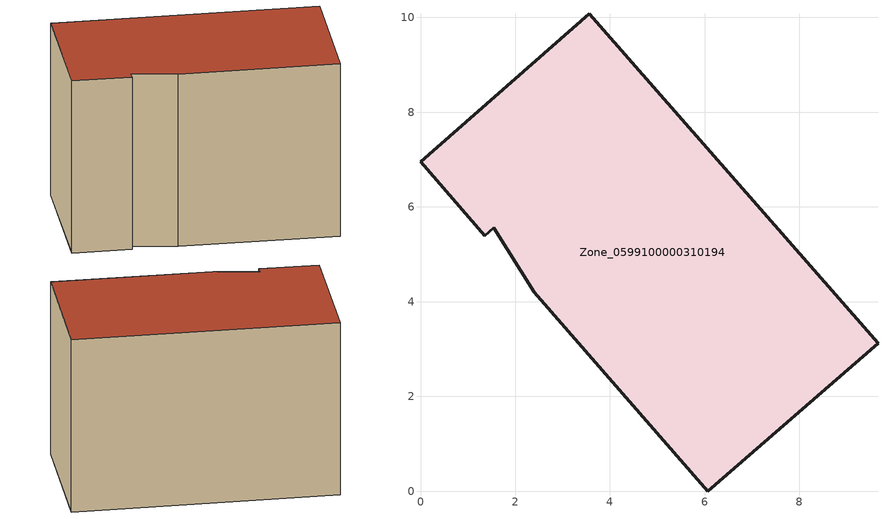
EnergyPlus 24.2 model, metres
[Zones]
Zone_0599100000310194
 floor ground (C_G): 6.06,0 2.4,4.2 1.54,5.56 1.36,5.39 0,6.95 3.56,10.08 9.66,3.12 z0
 wall outside (C_F): 6.06,0 9.66,3.12 3.56,10.08 0,6.95 1.36,5.39 1.54,5.56 2.4,4.2 6.06,0 z0:6.43
 roof outside (C_R): 2.4,4.2 6.06,0 9.66,3.12 3.56,10.08 0,6.95 1.36,5.39 1.54,5.56 z6.43
[BUILDING]
Pand.0599100000310194: North Axis=0; Terrain=City; Loads Convergence Tolerance Value=0.04; Temperature Convergence Tolerance Value=0.4; Solar Distribution=FullExterior; Maximum Number of Warmup Days=25; Minimum Number of Warmup Days=1
[Site:Location]
Rotterdam.The.Hague.AP_ZH_NLD Design_Conditions: Latitude=51.96; Longitude=4.45; Time Zone=1; Elevation=-4.5
[SITE:GROUNDTEMPERATURE:BUILDINGSURFACE]
18, 18, 18, 18, 18, 18, 18, 18, 18, 18, 18, 18
[MATERIAL] Thermal Absorptance=0.9; Solar Absorptance=0.7; Visible Absorptance=0.7
Name | Roughness | Thickness | Conductivity | Density | Specific Heat
G.TC.1946 | MediumSmooth | 0.15 | 1 | 540 | 1210
F.TC.1946 | Rough | 0.3 | 0.857143 | 1920 | 840
R.TC.1946 | MediumRough | 0.2 | 0.909091 | 1500 | 1000
[CONSTRUCTION]
C_G: G.TC.1946
C_F: F.TC.1946
C_R: R.TC.1946
[ZONE]
Zone_0599100000310194: Type=1; Multiplier=1; Ceiling Height=Autocalculate; Volume=Autocalculate; Floor Area=autocalculate; Part of Total Floor Area=Yes
[ZONEINFILTRATION:DESIGNFLOWRATE]
Infil_Zone_0599100000310194: Zone or ZoneList or Space or SpaceList=Zone_0599100000310194; Schedule=AlwaysOn; Design Flow Rate Calculation Method=Flow/Area; Flow Rate per Floor Area=0.003; Constant Term Coefficient=1; Temperature Term Coefficient=0; Velocity Term Coefficient=0; Velocity Squared Term Coefficient=0
[HVACTEMPLATE:ZONE:IDEALLOADSAIRSYSTEM]
Zone_0599100000310194: Maximum Heating Supply Air Temperature=50; Minimum Cooling Supply Air Temperature=13; Maximum Heating Supply Air Humidity Ratio=0.0156; Minimum Cooling Supply Air Humidity Ratio=0.0077; Heating Limit=NoLimit; Cooling Limit=NoLimit; Dehumidification Control Type=ConstantSensibleHeatRatio; Cooling Sensible Heat Ratio=0.7; Dehumidification Setpoint=60; Humidification Control Type=None; Humidification Setpoint=30; Outdoor Air Method=None; Outdoor Air Flow Rate per Person=0.00944; Outdoor Air Flow Rate per Zone Floor Area=0; Outdoor Air Flow Rate per Zone=0; Demand Controlled Ventilation Type=None; Outdoor Air Economizer Type=NoEconomizer; Heat Recovery Type=None; Sensible Heat Recovery Effectiveness=0.7; Latent Heat Recovery Effectiveness=0.65
[ZONECONTROL:THERMOSTAT]
ThermostatControl_Zone_0599100000310194: Zone or ZoneList=Zone_0599100000310194; Control Type Schedule=DualSetpointControlType; Control 1=Thermostat_Zone_0599100000310194; Temperature Difference Between Cutout And Setpoint=0
[THERMOSTATSETPOINT:DUALSETPOINT]
Thermostat_Zone_0599100000310194: Heating Setpoint Temperature Schedule=HeatingSetpoint_Zone_0599100000310194; Cooling Setpoint Temperature Schedule=CoolingSetpoint_Zone_0599100000310194
[SCHEDULE:COMPACT]
HeatingSetpoint_Zone_0599100000310194: Through: 12/31, For: AllDays, Until: 24:00, 21
CoolingSetpoint_Zone_0599100000310194: Through: 12/31, For: AllDays, Until: 24:00, 24
DualSetpointControlType: Through: 12/31, For: AllDays, Until: 24:00, 4
AlwaysOn: Through: 12/31, For: AllDays, Until: 24:00, 1
